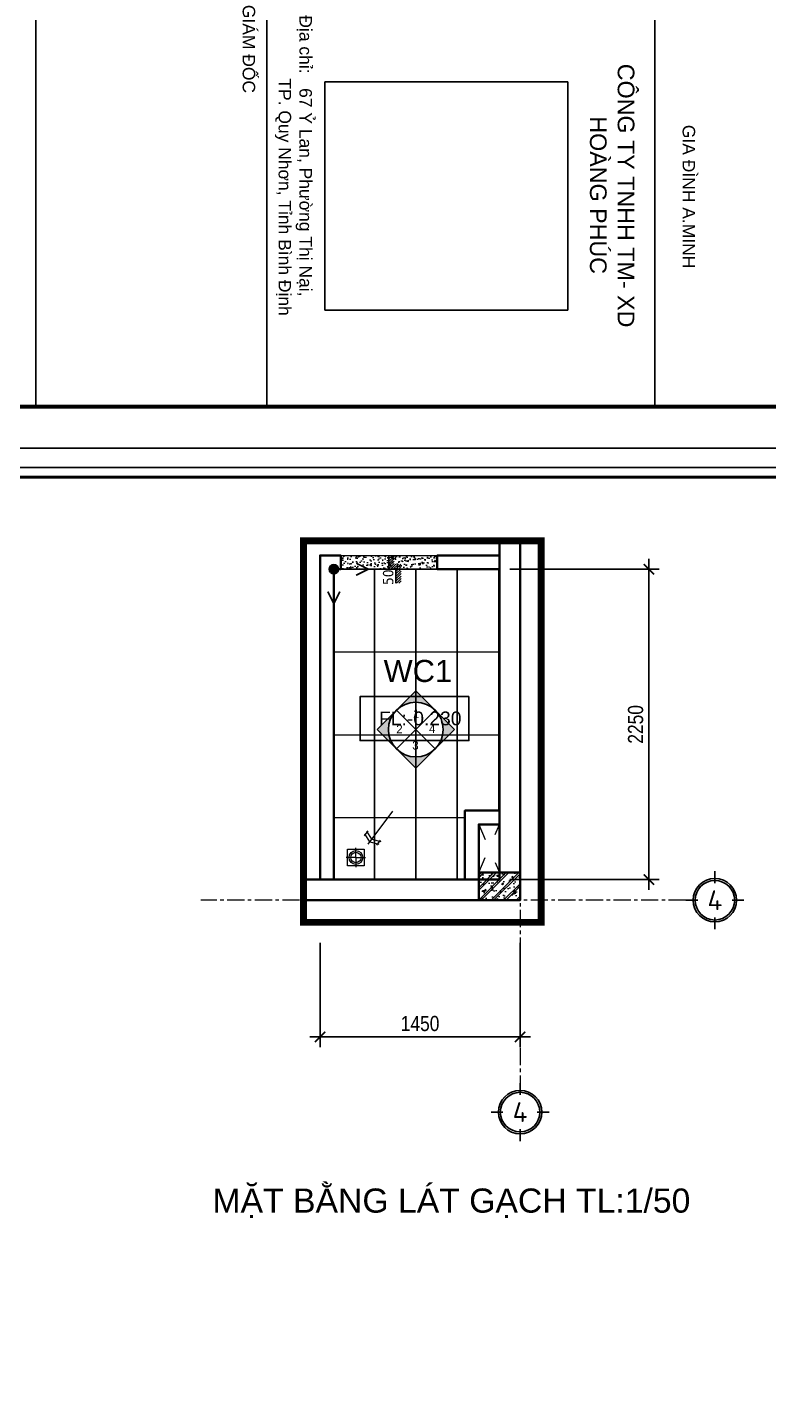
# Model space of a CAD drawing. Header units: inches. Extents: x 236662 to 497023, y -248575 to 81795.
# Drawn here: x 287758 to 293131, y -193177 to -183264 of the extents above; entities that cross this region are included whole.
import ezdxf
from ezdxf.enums import TextEntityAlignment as Align
from ezdxf.xclip import XClip

# ---------------------------------------------------------------- set-up
doc = ezdxf.new("R2010")
doc.units = ezdxf.units.IN
doc.header["$LTSCALE"] = 10
doc.header["$MEASUREMENT"] = 0
for name, pattern in [('ACAD_ISO02W100', [15, 12, -3]), ('ACAD_ISO03W100', [30, 12, -18]), ('CENTER', [2, 1.25, -0.25, 0.25, -0.25]), ('DASHED2', [0.375, 0.25, -0.125])]:
    doc.linetypes.add(name, pattern=pattern)
for name, color, linetype in [('01. HP_TEXT', 9, 'Continuous'), ('07. HP_KY HIEU', 43, 'Continuous'), ('07. HP_KY HIEU @ 1', 43, 'Continuous'), ('08. HP_DIM', 118, 'Continuous'), ('hach', 7, 'Continuous'), ('TEXT', 2, 'Continuous')]:
    doc.layers.add(name, color=color, linetype=linetype)
for name, color, linetype, lineweight in [('02. HP_BE TONG', 1, 'Continuous', 35), ('03. HP_TUONG', 2, 'Continuous', 35), ('05. HP_TRUC', 251, 'CENTER', 5), ('06. HP_THAY 1', 134, 'Continuous', 15), ('06. HP_THAY 2', 147, 'Continuous', 13), ('09_HP_HATCH', 8, 'Continuous', 5), ('14. HP_OPENING', 250, 'ACAD_ISO03W100', 5), ('9', 8, 'Continuous', 5), ('GHICHU', 7, 'Continuous', 9), ('N KHUAT', 8, 'Continuous', 5)]:
    doc.layers.add(name, color=color, linetype=linetype, lineweight=lineweight)
doc.layers.add('Tpl_Bound', color=1, linetype='Continuous', plot=False)
doc.styles.add('AVO', font='VAVOB.TTF')
doc.styles.add('BAOANNOTE', font='arial.ttf', dxfattribs={"width": 0.8})
doc.styles.add('ISOCP50', font='isocpeur.ttf')
doc.styles.get("Standard").update_dxf_attribs({"font": 'arial.ttf'})
doc.styles.add('TA1', font='arial.ttf')
doc.styles.add('Tahoma', font='tahoma.ttf')
doc.styles.add('TEXT (none)', font='arial.ttf')
doc.styles.add('text2', font='VHELVCN.TTF')
doc.dimstyles.new('AL-100', dxfattribs={"dimtxt": 220, "dimasz": 150, "dimexe": 150, "dimexo": 150, "dimgap": 80, "dimtad": 1, "dimdec": 0, "dimzin": 9, "dimtxsty": 'text2', "dimblk": 'ARCHTICK', "dimcen": 1, "dimdle": 150, "dimclrd": 256, "dimclre": 256, "dimclrt": 7, "dimadec": 0, "dimazin": 0, "dimtfac": 1, "dimtdec": 0, "dimtix": 1, "dimtmove": 2, "dimatfit": 3, "dimldrblk": 'ARCHTICK', "dimfxl": 1, "dimtolj": 1, "dimtzin": 0, "dimlwd": -1, "dimlwe": -1, "dimarcsym": 0})
doc.dimstyles.new('AL-100 (1-50)', dxfattribs={"dimscale": 0.5, "dimtxt": 220, "dimasz": 150, "dimexe": 150, "dimexo": 150, "dimgap": 80, "dimtad": 1, "dimdec": 0, "dimzin": 9, "dimtxsty": 'text2', "dimblk": 'ARCHTICK', "dimcen": 1, "dimdle": 150, "dimclrd": 256, "dimclre": 256, "dimclrt": 7, "dimadec": 0, "dimazin": 0, "dimtfac": 1, "dimtdec": 0, "dimtix": 1, "dimtmove": 2, "dimatfit": 3, "dimldrblk": 'ARCHTICK', "dimfxl": 1, "dimtolj": 1, "dimtzin": 0, "dimlwd": -1, "dimlwe": -1, "dimarcsym": 0})
picture_1 = doc.add_image_def('image1.jpg', size_in_pixel=(1818, 1935))

# ---------------------------------------------------------------- blocks, each defined once
blk = doc.blocks.new('KHUNG TEN A-3')
at = {"layer": '01. HP_TEXT'}
for points in [[(365, 163.34), (365, 191.95), (415, 191.95), (415, 163.34)], [(365, 116.74), (365, 163.34), (415, 163.34), (415, 116.74)], [(365, 89.04), (365, 116.74), (415, 116.74), (415, 89.04)], [(365, 61.35), (365, 89.04), (415, 89.04), (415, 61.35)]]:
    blk.add_lwpolyline(points, close=True, dxfattribs=at)
at = {"layer": '02. HP_BE TONG', "color": 1, "const_width": 0.5}
blk.add_lwpolyline([(15, 5), (415, 5), (415, 292), (15, 292)], close=True, dxfattribs=at)
at = {"layer": '06. HP_THAY 1'}
blk.add_lwpolyline([(0, 297), (420, 297), (420, 0), (0, 0)], close=True, dxfattribs=at)
at = {"layer": 'Defpoints'}
blk.add_lwpolyline([(0, 0), (420, 0), (420, 297), (0, 297)], close=True, dxfattribs=at)
at = {"layer": '01. HP_TEXT', "color": 7, "style": 'TA1'}
blk.add_text('GIÁM ĐỐC', height=1.5, dxfattribs=at).set_placement((366.75, 113.85))
at = {"layer": '01. HP_TEXT', "color": 7, "char_height": 1.5, "attachment_point": 1, "style": 'TA1'}
for s, width, insert in [('\\A1;\\pi-1.5,l3,t6,16.5;GIA ĐÌNH A.MINH', 42.6333, (379.66, 168.17)), ('\\A1;\\pi-0.02931,l3,t7.47069,17.97069;Địa chỉ:   67 Ỷ Lan, Phường Thị Nại, \\P             TP. Quy Nhơn, Tỉnh Bình Định ', 49.5509, (365.04, 122.17))]:
    blk.add_mtext_dynamic_manual_height_columns(s, width=width, gutter_width=2.41, heights=[62.37], dxfattribs=dict(at, insert=insert))
at = {"layer": '01. HP_TEXT', "insert": (364.26, 160.88), "char_height": 2, "attachment_point": 1, "style": 'TA1'}
blk.add_mtext_dynamic_manual_height_columns('\\pi9.5649;CÔNG TY TNHH TM- XD \\P\\pi11.2177;      HOÀNG PHÚC', width=53.4572, gutter_width=0.0255, heights=[0], dxfattribs=at)
image = blk.add_image(picture_1, insert=(375.99, 123.73), size_in_units=(27.41, 29.18))
image.dxf.flags = 7
blk = doc.blocks.new('_ArchTick')
at = {"color": 0, "linetype": 'ByBlock', "const_width": 0.15}
blk.add_lwpolyline([(-0.5, -0.5), (0.5, 0.5)], dxfattribs=at)
blk = doc.blocks.new('*D1342')
at = {"layer": '08. HP_DIM', "transparency": 16777216}
for p, q in [((1239.1, 150), (1239.1, -3750)), ((365, 0), (1389.1, 0)), ((365, -3600), (1389.1, -3600))]:
    blk.add_line(p, q, dxfattribs=at)
at = {"layer": 'Defpoints', "color": 0, "transparency": 16777216}
for p in [(215, 0), (215, -3600), (1239.1, -3600)]:
    blk.add_point(p, dxfattribs=at)
at = {"layer": '08. HP_DIM', "transparency": 16777216, "xscale": 150, "yscale": 150, "zscale": 150}
for p, rotation in [((1239.1, 0), 90), ((1239.1, -3600), 270)]:
    blk.add_blockref('_ArchTick', p, dxfattribs=dict(at, rotation=rotation))
at = {"layer": '08. HP_DIM', "color": 7, "transparency": 16777216, "insert": (1046.7, -1880), "char_height": 220, "attachment_point": 5, "rotation": 90, "style": 'text2'}
blk.add_mtext('\\A1;3600', dxfattribs=at)
blk = doc.blocks.new('Level mark - Plan 2')
blk.add_lwpolyline([(12.525, 0.4), (12.525, 3.6), (4.642, 3.6), (4.642, 0.4)], close=True)
at = {"style": 'BAOANNOTE', "flags": 8}
blk.add_attdef('FL%%P0.000', text='', height=2, dxfattribs=at).set_placement((9, 2), align=Align.MIDDLE_CENTER)
blk = doc.blocks.new('*D1343')
at = {"layer": '08. HP_DIM', "transparency": 16777216}
for p, q in [((-15000, -3755.9), (-15000, -4742.1)), ((-9550, -3755.9), (-9550, -4742.1)), ((-15150, -4592.1), (-9400, -4592.1))]:
    blk.add_line(p, q, dxfattribs=at)
at = {"layer": 'Defpoints', "color": 0, "transparency": 16777216}
for p in [(-15000, -3605.9), (-9550, -3605.9), (-9550, -4592.1)]:
    blk.add_point(p, dxfattribs=at)
at = {"layer": '08. HP_DIM', "transparency": 16777216, "xscale": 150, "yscale": 150, "zscale": 150, "rotation": 180}
blk.add_blockref('_ArchTick', (-15000, -4592.1), dxfattribs=at)
at = {"layer": '08. HP_DIM', "transparency": 16777216, "xscale": 150, "yscale": 150, "zscale": 150}
blk.add_blockref('_ArchTick', (-9550, -4592.1), dxfattribs=at)
at = {"layer": '08. HP_DIM', "color": 7, "transparency": 16777216, "insert": (-12275, -4402.1), "char_height": 220, "attachment_point": 5, "style": 'text2'}
blk.add_mtext('\\A1;5450', dxfattribs=at)
blk = doc.blocks.new('*D1344')
at = {"layer": '08. HP_DIM', "transparency": 16777216}
for p, q in [((-9550, -3750), (-9550, -4742.1)), ((-5450, -3750), (-5450, -4742.1)), ((-9700, -4592.1), (-5300, -4592.1))]:
    blk.add_line(p, q, dxfattribs=at)
at = {"layer": 'Defpoints', "color": 0, "transparency": 16777216}
for p in [(-9550, -3600), (-5450, -3600), (-5450, -4592.1)]:
    blk.add_point(p, dxfattribs=at)
at = {"layer": '08. HP_DIM', "transparency": 16777216, "xscale": 150, "yscale": 150, "zscale": 150, "rotation": 180}
blk.add_blockref('_ArchTick', (-9550, -4592.1), dxfattribs=at)
at = {"layer": '08. HP_DIM', "transparency": 16777216, "xscale": 150, "yscale": 150, "zscale": 150}
blk.add_blockref('_ArchTick', (-5450, -4592.1), dxfattribs=at)
at = {"layer": '08. HP_DIM', "color": 7, "transparency": 16777216, "insert": (-7500, -4402.1), "char_height": 220, "attachment_point": 5, "style": 'text2'}
blk.add_mtext('\\A1;4100', dxfattribs=at)
blk = doc.blocks.new('*D1345')
at = {"layer": '08. HP_DIM', "transparency": 16777216}
for p, q in [((-5450, -3750), (-5450, -4736.3)), ((0, -3750), (0, -4736.3)), ((-5600, -4586.3), (150, -4586.3))]:
    blk.add_line(p, q, dxfattribs=at)
at = {"layer": 'Defpoints', "color": 0, "transparency": 16777216}
for p in [(-5450, -3600), (0, -3600), (0, -4586.3)]:
    blk.add_point(p, dxfattribs=at)
at = {"layer": '08. HP_DIM', "transparency": 16777216, "xscale": 150, "yscale": 150, "zscale": 150, "rotation": 180}
blk.add_blockref('_ArchTick', (-5450, -4586.3), dxfattribs=at)
at = {"layer": '08. HP_DIM', "transparency": 16777216, "xscale": 150, "yscale": 150, "zscale": 150}
blk.add_blockref('_ArchTick', (0, -4586.3), dxfattribs=at)
at = {"layer": '08. HP_DIM', "color": 7, "transparency": 16777216, "insert": (-2725, -4396.3), "char_height": 220, "attachment_point": 5, "style": 'text2'}
blk.add_mtext('\\A1;5450', dxfattribs=at)
blk = doc.blocks.new('*D1346')
at = {"layer": '08. HP_DIM', "transparency": 16777216}
for p, q in [((-15000, -3750), (-15000, -5199.1)), ((0, -3750), (0, -5199.1)), ((-15150, -5049.1), (150, -5049.1))]:
    blk.add_line(p, q, dxfattribs=at)
at = {"layer": 'Defpoints', "color": 0, "transparency": 16777216}
for p in [(-15000, -3600), (0, -3600), (0, -5049.1)]:
    blk.add_point(p, dxfattribs=at)
at = {"layer": '08. HP_DIM', "transparency": 16777216, "xscale": 150, "yscale": 150, "zscale": 150, "rotation": 180}
blk.add_blockref('_ArchTick', (-15000, -5049.1), dxfattribs=at)
at = {"layer": '08. HP_DIM', "transparency": 16777216, "xscale": 150, "yscale": 150, "zscale": 150}
blk.add_blockref('_ArchTick', (0, -5049.1), dxfattribs=at)
at = {"layer": '08. HP_DIM', "color": 7, "transparency": 16777216, "insert": (-8000, -4856.8), "char_height": 220, "attachment_point": 5, "style": 'text2'}
blk.add_mtext('\\A1;15000', dxfattribs=at)
blk = doc.blocks.new('COT')
at = {"layer": '09_HP_HATCH'}
h = blk.add_hatch(dxfattribs=at)
h.set_pattern_fill('CHAU-01', color=256, scale=15, pattern_type=2)
h.set_pattern_definition([(50, (-55276.965, -37444.2), (107.58903, -9.41282), [11.25, -123.75]), (355, (-55276.97, -37444.2), (-20.8127, 112.82882), [9, -99]), (100.4514, (-55268, -37444.99), (86.7764, 103.41593), [9.56103, -105.17132]), (46.1842, (-55276.97, -37414.2), (160.08616, -24.82785), [16.875, -185.625]), (96.6356, (-55263.62, -37416.27), (140.1994, 146.11768), [14.34154, -157.75695]), (351.1842, (-55276.97, -37414.2), (140.1993, 146.1178), [13.5, -148.5]), (21, (-55261.965, -37421.7), (89.53606, -60.39283), [11.25, -123.75]), (326, (-55261.97, -37421.7), (36.4973, 108.7725), [9, -99]), (71.4514, (-55254.5, -37426.73), (126.0334, 48.37957), [9.56103, -105.17132]), (37.5, (-55276.965, -37444.2), (1.823978, 49.934078), [0, -97.8, 0, -100.5, 0, -99.375]), (7.5, (-55276.965, -37444.2), (39.46043, 59.161757), [0, -57.3, 0, -95.55, 0, -37.875]), (327.5, (-55310.415, -37444.2), (80.073365, -3.38323), [0, -37.5, 0, -117, 0, -155.25]), (317.5, (-55325.415, -37444.2), (87.477925, 15.01575), [0, -48.75, 0, -77.7, 0, -110.25]), (45, (-55276.965, -37444.2), (-45.07806, 45.07806), []), (45, (-55276.965, -37425.827), (-45.07806, 45.07806), [])])
h.paths.add_polyline_path([(0, -200), (300, -200), (300, 0), (0, 0)])
at = {"layer": '02. HP_BE TONG'}
blk.add_lwpolyline([(0, -200), (300, -200), (300, 0), (0, 0)], close=True, dxfattribs=at)
blk = doc.blocks.new('ádasdwdczxzc')
at = {"layer": '03. HP_TUONG'}
for p in [(-15000, 3600), (-9750, 3600), (-5550, 3600), (-300, 3600), (-15000, 200), (-9750, 200), (-5550, 200), (-300, 200)]:
    blk.add_blockref('COT', p, dxfattribs=at)
blk = doc.blocks.new('*D1347')
at = {"layer": '08. HP_DIM', "transparency": 16777216}
for p, q in [((-16981.5, 150), (-16981.5, -3750)), ((-15150, 0), (-17131.5, 0)), ((-15150, -3600), (-17131.5, -3600))]:
    blk.add_line(p, q, dxfattribs=at)
at = {"layer": 'Defpoints', "color": 0, "transparency": 16777216}
for p in [(-15000, 0, 6.3), (-16981.5, -3600), (-15000, -3600, 6.3)]:
    blk.add_point(p, dxfattribs=at)
at = {"layer": '08. HP_DIM', "transparency": 16777216, "xscale": 150, "yscale": 150, "zscale": 150}
for p, rotation in [((-16981.5, 0), 90), ((-16981.5, -3600), 270)]:
    blk.add_blockref('_ArchTick', p, dxfattribs=dict(at, rotation=rotation))
at = {"layer": '08. HP_DIM', "color": 7, "transparency": 16777216, "insert": (-17171.5, -1800), "char_height": 220, "attachment_point": 5, "rotation": 90, "style": 'text2'}
blk.add_mtext('\\A1;3600', dxfattribs=at)
blk = doc.blocks.new('Step Symbol - Metric')
h = blk.add_hatch()
h.set_pattern_fill('_USER', color=0, angle=45, style=0, pattern_type=0)
h.set_pattern_definition([(45, (0, 4), (-0.70711, 0.70711), [])])
h.paths.add_polyline_path([(8, 0), (8, -3), (-3, -3), (-3, 1), (-8, 1), (-8, 4), (0, 4), (0, 0)])
at = {"color": 0}
blk.add_lwpolyline([(8, 0), (0, 0), (0, 4), (-8, 4)], dxfattribs=at)
blk.add_attdef('Step', (2, 2), '', height=3, dxfattribs=at)
blk = doc.blocks.new('grid test1')
at = {"ltscale": 20}
for p, q in [((0, 440), (0, 260)), ((-260, 0), (-440, 0)), ((440, 0), (260, 0)), ((0, -260), (0, -440))]:
    blk.add_line(p, q, dxfattribs=at)
at = {"color": 251, "ltscale": 20, "true_color": 0x636466}
for radius in [330, 300]:
    blk.add_circle((0, 0), radius, dxfattribs=at)
at = {"layer": '01. HP_TEXT', "color": 2, "ltscale": 20, "true_color": 0xf1eb1f, "style": 'ISOCP50'}
blk.add_attdef('GRID', text='', height=300, dxfattribs=at).set_placement((-37, 0), align=Align.MIDDLE_CENTER)
blk = doc.blocks.new('*D579')
at = {"layer": '08. HP_DIM', "transparency": 16777216}
for p, q in [((289879.3, -189901), (289879.3, -190658.3)), ((291329.3, -189901), (291329.3, -190658.3)), ((289804.3, -190583.3), (291404.3, -190583.3))]:
    blk.add_line(p, q, dxfattribs=at)
at = {"layer": 'Defpoints', "color": 0, "transparency": 16777216}
for p in [(289879.3, -189826), (291329.3, -189826), (291329.3, -190583.3)]:
    blk.add_point(p, dxfattribs=at)
at = {"layer": '08. HP_DIM', "transparency": 16777216, "xscale": 75, "yscale": 75, "zscale": 75, "rotation": 180}
blk.add_blockref('_ArchTick', (289879.3, -190583.3), dxfattribs=at)
at = {"layer": '08. HP_DIM', "transparency": 16777216, "xscale": 75, "yscale": 75, "zscale": 75}
blk.add_blockref('_ArchTick', (291329.3, -190583.3), dxfattribs=at)
at = {"layer": '08. HP_DIM', "color": 7, "transparency": 16777216, "insert": (290604.3, -190487.1), "char_height": 110, "attachment_point": 5, "style": 'text2'}
blk.add_mtext('\\A1;1450', dxfattribs=at)
blk = doc.blocks.new('*D580')
at = {"layer": '08. HP_DIM', "transparency": 16777216}
for p, q in [((292263, -187117.9), (292263, -189517.9)), ((291254.3, -187192.9), (292338, -187192.9)), ((291254.3, -189442.9), (292338, -189442.9))]:
    blk.add_line(p, q, dxfattribs=at)
at = {"layer": 'Defpoints', "color": 0, "transparency": 16777216}
for p in [(291179.3, -187192.9), (291179.3, -189442.9), (292263, -189442.9)]:
    blk.add_point(p, dxfattribs=at)
at = {"layer": '08. HP_DIM', "transparency": 16777216, "xscale": 75, "yscale": 75, "zscale": 75}
for p, rotation in [((292263, -187192.9), 90), ((292263, -189442.9), 270)]:
    blk.add_blockref('_ArchTick', p, dxfattribs=dict(at, rotation=rotation))
at = {"layer": '08. HP_DIM', "color": 7, "transparency": 16777216, "insert": (292166.8, -188317.9), "char_height": 110, "attachment_point": 5, "rotation": 90, "style": 'text2'}
blk.add_mtext('\\A1;2250', dxfattribs=at)
blk = doc.blocks.new('Pheuthu')
at = {"color": 8}
for q in [(-70, 0), (0, 70), (70, 0), (0, -70)]:
    blk.add_line((0, 0), q, dxfattribs=at)
for points in [[(87.6, 96.6), (268.3, 336.7)], [(62.7, 157.1), (89, 192.1)], [(100.1, 113.3), (65.2, 170.8)], [(115.1, 133.3), (80.2, 190.8)], [(100.1, 113.3), (165.1, 95.7)], [(115.1, 133.3), (180.1, 115.6)], [(152.6, 89.4), (178.9, 124.4)]]:
    blk.add_lwpolyline(points)
blk.add_lwpolyline([(60, 60), (60, -60), (-60, -60), (-60, 60)], close=True)
at = {"color": 8, "linetype": 'Continuous'}
for radius in [50, 37.7]:
    blk.add_circle((0, 0), radius, dxfattribs=at)
blk = doc.blocks.new('DINHVIGACH')
at = {"linetype": 'Continuous'}
h = blk.add_hatch(color=256, dxfattribs=at)
edge = h.paths.add_edge_path()
edge.add_ellipse((0, 0), major_axis=(133, 0), ratio=1, start_angle=-0.0015, end_angle=359.9985, ccw=False)
at = {"const_width": 50}
for points in [[(0, 0), (1000, 0)], [(0, -1000), (0, 0)], [(648, 175), (1000, 0), (648, -175)], [(-175, -648), (0, -1000), (175, -648)]]:
    blk.add_lwpolyline(points, dxfattribs=at)
at = {"extrusion": (0, 0, -1)}
blk.add_ellipse((0, 0), major_axis=(133, 0), ratio=1, start_param=0.000026, end_param=6.283211, dxfattribs=at)
blk = doc.blocks.new('HUONG NHIN')
at = {"layer": '09_HP_HATCH', "linetype": 'Continuous'}
h = blk.add_hatch(color=256, dxfattribs=at)
h.paths.add_polyline_path([(0, 1123), (-561, 561, -0.414214), (561, 561)])
h.paths.add_polyline_path([(-561, 561), (-1123, 0), (-561, -561, -0.198912), (-794, 0, -0.198912)])
h.paths.add_polyline_path([(561, -561, -0.414214), (-561, -561), (0, -1123)])
h.paths.add_polyline_path([(561, 561, -0.198912), (794, 0, -0.198912), (561, -561), (1123, 0)])
at = {"linetype": 'Continuous'}
for points in [[(-1123, 0), (0, 1123)], [(0, 1123), (1123, 0)], [(-561, -561), (561, 561)], [(-561, 561), (561, -561)], [(-1123, 0), (0, -1123)], [(0, -1123), (1123, 0)]]:
    blk.add_lwpolyline(points, dxfattribs=at)
blk.add_circle((0, 0), 794, dxfattribs=at)
at = {"layer": '01. HP_TEXT', "linetype": 'Continuous', "style": 'AVO'}
blk.add_attdef('1', text='', height=250, dxfattribs=at).set_placement((10, 332), align=Align.CENTER)
for tag, p in [('2', (-568, -109)), ('3', (383, -100)), ('4', (-104, -581))]:
    blk.add_attdef(tag, p, '', height=250, dxfattribs=at)
blk = doc.blocks.new('mb tang 1')
at = {"layer": '07. HP_KY HIEU'}
h = blk.add_hatch(color=256, dxfattribs=at)
h.dxf.hatch_style = 1
edge = h.paths.add_edge_path()
edge.add_arc((-8950, -2050), 25, 0, 360)
at = {"layer": '09_HP_HATCH'}
h = blk.add_hatch(dxfattribs=at)
h.set_pattern_fill('CROSS', color=256, scale=200)
h.set_pattern_definition([(0, (-48122.284, -38835.594), (50, 50), [25, -75]), (90, (-48109.784, -38848.094), (-50, 50), [25, -75])])
edge = h.paths.add_edge_path()
edge.add_arc((-5600, -550), 50, 270, 360)
edge.add_line((-5550, -550), (-5550, -200))
edge.add_line((-5550, -200), (-9450, -200))
edge.add_line((-9450, -200), (-9450, -600))
edge.add_line((-9450, -600), (-5600, -600))
at = {"layer": '03. HP_TUONG'}
for p, q in [((-14700, -550), (-15000, -550)), ((-14700, -3050), (-15000, -3050))]:
    blk.add_line(p, q, dxfattribs=at)
for points in [[(-15000, -550), (-15000, 0), (0, 0), (0, -3600), (-15000, -3600), (-15000, -3050)], [(-14700, -3050), (-14700, -3450), (-150, -3450), (-150, -150), (-14700, -150), (-14700, -550)], [(-1350, -1200), (-1350, -3450), (-1450, -3450), (-1450, -1100), (-1350, -1100)], [(-1350, -1100), (-1300, -1100), (-1300, -1200), (-1350, -1200)], [(-400, -3450), (-400, -2950), (-150, -2950)], [(-300, -3450), (-300, -3050), (-150, -3050)]]:
    blk.add_lwpolyline(points, dxfattribs=at)
for points in [[(-9650, -150), (-9450, -150), (-9450, -750), (-9650, -750)], [(-600, -1200), (-600, -1100), (-150, -1100), (-150, -1200)], [(-9475, -2287.5), (-9625, -2287.5), (-9625, -2362.5), (-9475, -2362.5)], [(-9475, -2362.5), (-9625, -2362.5), (-9625, -2287.5), (-9475, -2287.5)], [(-5400, -2450), (-5550, -2450), (-5550, -3450), (-5400, -3450)], [(-9475, -2761.1), (-9625, -2761.1), (-9625, -2686.1), (-9475, -2686.1)], [(-9475, -3172.7), (-9625, -3172.7), (-9625, -3097.7), (-9475, -3097.7)]]:
    blk.add_lwpolyline(points, close=True, dxfattribs=at)
at = {"layer": '06. HP_THAY 1'}
for points in [[(-9450, -150), (-5550, -150), (-5550, -200), (-9450, -200)], [(-9650, -2500), (-9450, -2500), (-9450, -3450), (-9650, -3450)]]:
    blk.add_lwpolyline(points, close=True, dxfattribs=at)
blk.add_lwpolyline([(-7576, -2550), (-8500, -2550), (-8500, -2500), (-7547.1, -2500)], dxfattribs=at)
at = {"layer": '06. HP_THAY 2'}
for p, q in [((-5400, -150), (-5400, -2450)), ((-8500, -2500), (-9450, -3450))]:
    blk.add_line(p, q, dxfattribs=at)
for points in [[(-9450, -750), (-5600, -750, 0.414214), (-5400, -550), (-5400, -200)], [(-9450, -600), (-5600, -600, 0.414214), (-5550, -550), (-5550, -200)]]:
    blk.add_lwpolyline(points, format="xyb", dxfattribs=at)
for points in [[(-14700, -550), (-15000, -550), (-15000, -3050), (-14700, -3050)], [(-1300, -1100), (-600, -1100), (-600, -1200), (-1300, -1200)], [(-9450, -3450), (-9450, -2500), (-8500, -2500), (-8500, -3450)], [(-8500, -3450), (-8500, -2550), (-8250, -2550), (-8250, -3450)]]:
    blk.add_lwpolyline(points, close=True, dxfattribs=at)
for points in [[(-9650, -2500), (-9650, -2000), (-8175, -2000), (-8175, -2500)], [(-8500, -2500), (-9450, -2500), (-9450, -2250), (-8500, -2250), (-8500, -2500)], [(-8095.6, -3450), (-8250, -3450), (-8250, -2550), (-8000, -2550), (-8000, -3284.4)], [(-8000, -3284.4), (-8000, -2550), (-7750, -2550), (-7750, -2851.4)], [(-8000, -3284.4), (-8000, -2550), (-7750, -2550), (-7750, -2851.4)], [(-7750, -2851.4), (-7750, -2550), (-7576, -2550)], [(-7750, -2851.4), (-7750, -2550), (-7576, -2550)], [(-7845.6, -3450), (-8000, -3450)]]:
    blk.add_lwpolyline(points, dxfattribs=at)
at = {"layer": '07. HP_KY HIEU', "linetype": 'DASHED2'}
blk.add_lwpolyline([(-8950, -2075), (-8950, -3000), (-7946.5, -3000)], dxfattribs=at)
at = {"layer": '07. HP_KY HIEU'}
blk.add_circle((-8950, -2050), 25, dxfattribs=at)
at = {"layer": '14. HP_OPENING'}
for p, q in [((-300, -3050), (-150, -3400)), ((-300, -3400), (-150, -3050))]:
    blk.add_line(p, q, dxfattribs=at)
at = {"layer": 'N KHUAT', "linetype": 'Continuous', "const_width": 20}
blk.add_lwpolyline([(-8000.1, -2884.5), (-7946.5, -3000), (-8007.1, -3104)], dxfattribs=at)
ref = blk.add_blockref('Level mark - Plan 2', (-8257.8, -1205.2), dxfattribs=dict(xscale=-100, yscale=100, zscale=100, rotation=180))
ref.add_attrib('FL%%P0.000', 'FL:%%P0.000', dxfattribs={"height": 100, "style": 'BAOANNOTE'}).set_placement((-7357.8, -1403.9), align=Align.MIDDLE_CENTER)
ref = blk.add_blockref('Level mark - Plan 2', (-13193.3, -2003.9), dxfattribs=dict(xscale=100, yscale=100, zscale=100))
ref.add_attrib('FL%%P0.000', 'FL:%%P0.000', dxfattribs={"height": 100, "style": 'BAOANNOTE'}).set_placement((-12293.3, -1803.9), align=Align.MIDDLE_CENTER)
ref = blk.add_blockref('Level mark - Plan 2', (-4266.2, -1921), dxfattribs=dict(xscale=-100, yscale=100, zscale=100, rotation=180))
ref.add_attrib('FL%%P0.000', 'FL:-0.200', dxfattribs={"height": 100, "style": 'BAOANNOTE'}).set_placement((-3366.2, -2119.7), align=Align.MIDDLE_CENTER)
ref = blk.add_blockref('Level mark - Plan 2', (-1623.8, -2083), dxfattribs=dict(xscale=-100, yscale=100, zscale=100, rotation=180))
ref.add_attrib('FL%%P0.000', 'FL:-0.230', dxfattribs={"height": 100, "style": 'BAOANNOTE'}).set_placement((-723.8, -2281.7), align=Align.MIDDLE_CENTER)
at = {"layer": '07. HP_KY HIEU @ 1'}
ref = blk.add_blockref('Step Symbol - Metric', (-900.7, -1200), dxfattribs=dict(at, xscale=-12.50000000000001, yscale=12.50000000000001, zscale=12.5, rotation=90))
ref.add_attrib('Step', '50', (-919.1, -1314.3), dxfattribs={"layer": '0', "color": 7, "height": 75, "rotation": 90, "style": 'Tahoma'})
at = {"layer": '08. HP_DIM'}
blk.add_blockref('ádasdwdczxzc', (0, -3600), dxfattribs=at)
at = {"layer": '01. HP_TEXT', "style": 'TEXT (none)'}
for s, p in [('SẢNH THANG', (-8139.4, -1136)), ('P.KHÁCH ', (-12831.3, -1551.7)), ('BẾP + ĂN', (-3926.1, -1875.4)), ('WC1', (-989.2, -2017.6))]:
    blk.add_text(s, height=159.88, dxfattribs=at).set_placement(p)
at = {"layer": 'GHICHU', "color": 0, "linetype": 'Continuous', "style": 'AVO'}
for s, p in [('1', (-9403.2, -2180.2)), ('3', (-9403.2, -2681)), ('5', (-8425.5, -3384.9))]:
    blk.add_text(s, height=121, dxfattribs=at).set_placement(p)
at = {"layer": '08. HP_DIM'}
dim = blk.add_linear_dim(base=(-16981.5, -3600, -6.3), p1=(-15000, 0), p2=(-15000, -3600), angle=90, dimstyle='AL-100', dxfattribs=at)
dim.commit()
dim.dimension.update_dxf_attribs({"geometry": '*D1347', "text_midpoint": (-17171.5, -1800, -6.3)})
dim = blk.add_linear_dim(base=(1239.1, -3600), p1=(215, 0), p2=(215, -3600), angle=90, dimstyle='AL-100', dxfattribs=at)
dim.commit()
dim.dimension.update_dxf_attribs({"geometry": '*D1342', "text_midpoint": (1046.7, -1880), "dimtype": 160})
dim = blk.add_linear_dim(base=(0, -5049.1), p1=(-15000, -3600), p2=(0, -3600), dimstyle='AL-100', dxfattribs=at)
dim.commit()
dim.dimension.update_dxf_attribs({"geometry": '*D1346', "text_midpoint": (-8000, -4856.8), "dimtype": 160})
for base, p1, p2, picture, middle in [((-9550, -4592.1), (-15000, -3605.9), (-9550, -3605.9), '*D1343', (-12275, -4402.1)), ((-5450, -4592.1), (-9550, -3600), (-5450, -3600), '*D1344', (-7500, -4402.1)), ((0, -4586.3), (-5450, -3600), (0, -3600), '*D1345', (-2725, -4396.3))]:
    dim = blk.add_linear_dim(base=base, p1=p1, p2=p2, dimstyle='AL-100', dxfattribs=at)
    dim.commit()
    dim.dimension.update_dxf_attribs({"geometry": picture, "text_midpoint": middle})

msp = doc.modelspace()

# ---------------------------------------------------------------- hatches: boundary and pattern name
at = {"layer": '09_HP_HATCH'}
h = msp.add_hatch(dxfattribs=at)
h.set_pattern_fill('AR-CONC', color=8, scale=10)
h.set_pattern_definition([(50, (874.046, 0), (71.726018, -6.275213), [7.5, -82.5]), (355, (874.046, 0), (-13.875133, 75.219213), [6, -66]), (100.451444, (880.02, -0.52), (57.850885, 68.943999), [6.374019, -70.114211]), (46.1842, (874.05, 20), (106.724133, -16.551928), [11.25, -123.75]), (96.635635, (882.94, 18.62), (93.466195, 97.41186), [9.561034, -105.171376]), (351.184164, (874.05, 20), (93.466195, 97.41186), [9, -99]), (21, (884.046, 15), (59.690705, -40.261889), [7.5, -82.5]), (326, (884.046, 15), (24.331533, 72.515005), [6, -66]), (71.451445, (889.02, 11.645), (84.022238, 32.253115), [6.374019, -70.114211]), (37.5, (874.046, 0), (1.2159855, 33.2893854), [0, -65.2, 0, -67, 0, -66.25]), (7.5, (874.046, 0), (26.3069537, 39.4411712), [0, -38.2, 0, -63.7, 0, -25.25]), (327.5, (851.746, 0), (53.3822436, -2.2554872), [0, -25, 0, -78, 0, -103.5]), (317.5, (841.746, 0), (58.318617, 10.010498), [0, -32.5, 0, -51.8, 0, -73.5])])
h.paths.add_polyline_path([(290029.3, -187092.9), (290729.3, -187092.9), (290729.3, -187192.9), (290029.3, -187192.9)])
h = msp.add_hatch(dxfattribs=at)
h.set_pattern_fill('_USER', color=8, scale=600, pattern_type=0)
h.set_pattern_definition([(0, (289979.3, -187192.9), (0, 600), [])])
h.paths.add_polyline_path([(289979.3, -187192.9), (291179.3, -187192.9), (291179.3, -188942.9), (290929.3, -188942.9), (290929.3, -189442.9), (289979.3, -189442.9)])
at = {"layer": 'hach'}
h = msp.add_hatch(dxfattribs=at)
h.set_pattern_fill('_USER', color=8, scale=300, angle=90, pattern_type=0)
h.set_pattern_definition([(90, (289973.9, -187192.9), (-300, 2e-14), [])])
h.paths.add_polyline_path([(289979.3, -187192.9), (291179.3, -187192.9), (291179.3, -188942.9), (290929.3, -188942.9), (290929.3, -189442.9), (289979.3, -189442.9)])

# ---------------------------------------------------------------- linework, layer by layer
at = {"layer": '05. HP_TRUC', "ltscale": 10}
for p, q in [((291329.3, -187263.2), (291329.3, -190918.4)), ((292531.1, -189592.9), (289014.8, -189592.9))]:
    msp.add_line(p, q, dxfattribs=at)
at = {"layer": '06. HP_THAY 2'}
for points in [[(290029.3, -187092.9), (290729.3, -187092.9), (290729.3, -187192.9), (290029.3, -187192.9)], [(289979.3, -187192.9), (291179.3, -187192.9), (291179.3, -188942.9), (290929.3, -188942.9), (290929.3, -189442.9), (289979.3, -189442.9)]]:
    msp.add_lwpolyline(points, close=True, dxfattribs=at)
at = {"layer": '07. HP_KY HIEU', "linetype": 'ACAD_ISO02W100', "ltscale": 5, "const_width": 50, "elevation": -6.3}
msp.add_lwpolyline([(289758.5, -186986.8), (291481.7, -186986.8), (291481.7, -189752.9), (289758.5, -189752.9)], close=True, dxfattribs=at)
at = {"layer": 'Tpl_Bound', "color": 1}
for points in [[(282444.6, -186454.4), (282444.6, -160959.6), (300375.7, -160959.6), (300375.7, -186454.4)], [(282444.5, -198768), (282444.5, -186316.1), (300149.2, -186316.1), (300149.2, -198768)]]:
    msp.add_lwpolyline(points, close=True, dxfattribs=at)

# ---------------------------------------------------------------- block references
at = {"color": 1, "extrusion": (-2.60012e-09, -0.006863, 0.999976), "xscale": 60.37411910564994, "yscale": 60.37411910564994, "zscale": 60.37411910564994, "rotation": 269.9999565870517}
msp.add_blockref('KHUNG TEN A-3', (282444.6, -160956.9, 949.9), dxfattribs=at)
at = {"color": 1, "xscale": 41.92548438755171, "yscale": 41.92548438755171, "zscale": 41.92548438755171}
msp.add_blockref('KHUNG TEN A-3', (282444.5, -198768, -318.6), dxfattribs=at)
ref = msp.add_blockref('mb tang 1', (291329.3, -185992.9))
XClip(ref).set_block_clipping_path([(-1570.7368883982, -3760.0338955933), (152.4078015959, -993.9278662088)])
at = {"layer": '07. HP_KY HIEU', "xscale": 0.25, "yscale": 0.25, "zscale": 0.25}
msp.add_blockref('DINHVIGACH', (289979.3, -187192.9), dxfattribs=at)
at = {"layer": '07. HP_KY HIEU'}
ref = msp.add_blockref('HUONG NHIN', (290573.3, -188355.7), dxfattribs=dict(at, xscale=0.25, yscale=0.25, zscale=0.25))
ref.add_attrib('4', '3', (290547.4, -188501.1), dxfattribs={"layer": '0', "linetype": 'Continuous', "height": 62.5, "style": 'AVO'})
ref.add_attrib('3', '4', (290669.1, -188380.8), dxfattribs={"layer": '0', "linetype": 'Continuous', "height": 62.5, "style": 'AVO'})
ref.add_attrib('2', '2', (290431.4, -188383), dxfattribs={"layer": '0', "linetype": 'Continuous', "height": 62.5, "style": 'AVO'})
ref.add_attrib('1', '1', dxfattribs={"layer": '0', "linetype": 'Continuous', "height": 62.5, "style": 'AVO'}).set_placement((290575.7, -188272.7), align=Align.CENTER)
at = {"layer": '07. HP_KY HIEU @ 1', "ltscale": 20}
ref = msp.add_blockref('grid test1', (292741.3, -189592.9), dxfattribs=dict(at, xscale=0.477750000078231, yscale=0.477750000078231, zscale=0.477750000078231))
ref.add_attrib('GRID', '4', dxfattribs={"layer": 'TEXT', "ltscale": 20, "height": 143.3, "style": 'ISOCP50'}).set_placement((292741.3, -189592.9), align=Align.MIDDLE_CENTER)
ref = msp.add_blockref('grid test1', (291329.3, -191128.7), dxfattribs=dict(at, xscale=0.477750000078231, yscale=0.477750000078231, zscale=0.477750000078231))
ref.add_attrib('GRID', '4', dxfattribs={"layer": 'TEXT', "ltscale": 20, "height": 143.3, "style": 'ISOCP50'}).set_placement((291329.3, -191128.7), align=Align.MIDDLE_CENTER)
at = {"layer": '9', "ltscale": 50}
msp.add_blockref('Pheuthu', (290139.3, -189282.9), dxfattribs=at)

# ---------------------------------------------------------------- texts
at = {"layer": '01. HP_TEXT', "style": 'TEXT (none)'}
msp.add_text('MẶT BẰNG LÁT GẠCH TL:1/50', height=175, dxfattribs=at).set_placement((289099.6, -191857.8, -234.4))

# ---------------------------------------------------------------- dimensions: what is measured, and where the dimension line sits
at = {"layer": '08. HP_DIM'}
dim = msp.add_linear_dim(base=(292263, -189442.9), p1=(291179.3, -187192.9), p2=(291179.3, -189442.9), angle=90, dimstyle='AL-100 (1-50)', dxfattribs=at)
dim.commit()
dim.dimension.update_dxf_attribs({"geometry": '*D580', "text_midpoint": (292166.8, -188317.9)})
dim = msp.add_linear_dim(base=(291329.3, -190583.3), p1=(289879.3, -189826), p2=(291329.3, -189826), dimstyle='AL-100 (1-50)', dxfattribs=at)
dim.commit()
dim.dimension.update_dxf_attribs({"geometry": '*D579', "text_midpoint": (290604.3, -190487.1)})

doc.saveas('drawing.dxf')
